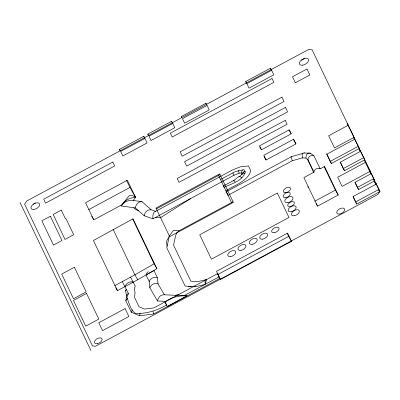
<?xml version="1.0" encoding="UTF-8"?>
<svg xmlns="http://www.w3.org/2000/svg" width="400" height="400" viewBox="0 0 400 400"><rect width="100%" height="100%" fill="white"/><g stroke="black" fill="none" stroke-linecap="round" stroke-linejoin="round"><path stroke-width="0.6" d="M130.545 277.17L135.315 286.24L134.325 288.35L135.045 292.82L134.505 297.3L139.04 306.765L144.56 309.075L153.905 307.875L217.615 273.625L217.415 273.38L219.885 278.37L153.68 313.965L139.67 315.765L140.05 313.05M139.67 315.765L131.325 312.275L125.865 300.875L126.47 295.89L125.62 290.64L126.31 289.42M204.95 280.335L205.315 284.425L194.985 286.8L185.115 286.025L166.765 247.71L169.42 235.835L166.48 241.46L167.075 246.32M186.95 295.9C179.695 295.415 171.86 296.96 165.975 301.385L157.5 300.985L157.915 299.265L159.34 296.9A6.415 4.955 -63.9 0 1 161.43 295.26L163.7 294.73L186.95 295.9L167.265 306.48L165.45 302.985M242.335 170.025L241.335 172.94L239.055 173.195L233.91 175.285L152.965 218.8L144.14 215.74L135.355 207.945C135.785 204.68 138.42 201.21 142.03 201.66L151.185 209.785L155.62 211.32L232.395 170.045L240.22 166.87L248.485 165.96L250.715 170.62C248.54 180.875 233.66 185.68 225.9 190.825M205.8 279.4L206.49 279.605L205.365 284.21L219.135 276.805L216.505 271.31L287.545 233.12L291.475 241.33L220.435 279.52L218.485 276.07M131.325 312.275L132.33 309.825M144.14 215.74C144.67 212.425 147.6 209.205 151.185 209.785M224.025 187.21L223.43 185.84L233.75 180.55L239.23 176.29L240.025 176.425L241.865 177.96M157.5 300.985L149.855 287.815L149.225 281.595L146.04 274.945L147.06 272.785L148.31 271.6M149.855 287.815L150.435 286.395L152.205 284.615A5.71 4.69 -17.6 0 1 156.42 283.515L158.045 283.875L164.41 294.83M149.225 281.595L149.81 280.19L151.585 278.445A5.685 4.655 -15.4 0 1 155.8 277.4L157.43 277.78L158.045 283.875M125.865 300.875L126.14 300.16A6 4.85 -8.2 0 1 127.71 298.29M125.62 290.64L126.34 289.11M239.03 176.7C241.74 175.595 242.3 171.89 245.37 171.47M241.815 174.375L243.225 173.335L244.98 173.555M135.355 207.945L121.13 205.93L124.215 202.655A10.57 8.64 -14 0 1 128.465 200.715L132.03 200.33L142.03 201.66M121.13 205.93L128.6 196.425C130.23 193.775 133.8 196.105 135.585 197.415L133.23 200.415M233.045 201.765L179.03 230.805L176.71 232.865L175.715 235.38L173.55 245.075L190.835 281.17L197.455 281.685L206.49 279.605M244.67 171.18L242.84 172.84L242.01 174.34L241.335 172.94M190.675 198.525L160.56 217.685L155.1 217.65M132.655 218.945L154.115 263.755L134.91 274.825L114.65 285.715M137.695 279.755L156.905 268.68L133.03 218.835L93.42 240.5L117.435 290.645L137.695 279.755L134.91 274.825L113.055 229.19M120.22 150.865L119.5 149.36L143.735 136.33L144.625 137.905M148.6 135.71L147.83 134.1L171.55 121.345L172.44 122.92M246.655 83.53L245.695 81.525L270.445 68.22L271.335 69.795M181.745 117.57L181.265 116.565L205.885 103.33L206.48 104.38M88.695 209.635L129.95 187.455L126.505 180.26M93.785 219.89L122.145 204.64A13.67 11.3 -25.6 0 1 135.585 197.415L127.37 180.255L85.565 202.73L93.785 219.89L91.705 216.22M261.45 149.83L291.195 133.835L289.285 129.84L259.535 145.835L261.45 149.83L259.775 146.87M156.34 208.87L220.05 174.62M220.5 179.555L235.41 171.54L243.98 169.62L245.255 172.285C242.25 181.125 231.785 183.635 224.2 187.275M266.065 160.005L295.94 143.94L293.675 139.205L263.795 155.27L266.065 160.005L264.11 156.555M316.165 203.68L317.555 206.14L338.2 195.045L324.53 166.495L320.17 168.84L313.96 155.865L310.475 153.275L304.42 152.97L291.83 156.505L226.325 191.72L226.145 191.43M317.555 206.14L303.885 177.595L313.97 172.175L308 159.705L305.82 158.085L302.34 157.91L292.37 160.71L228.04 195.295L226.235 191.83M169.375 235.995L155.965 208.085L219.675 173.835L233.36 202.41L169.65 236.66L169.385 235.945L173.475 230.305L179.03 230.805M354.045 137.375L334.47 147.9L328.66 135.77L348.235 125.25L347.05 123.15L354.045 137.375L312.135 49.865L308.64 49.455L26.92 200.91L24.58 204.13L92.48 345.905L95.57 346.22L378.04 194.365L379.53 191.83L378.345 189.735M354.89 139.145L326.925 154.18L331.39 163.5L359.355 148.465L353.705 137.05L359.355 148.465M331.39 163.5L330.2 161.4L358.165 146.37M360.67 151.215L340.37 162.13L344.48 170.71L364.78 159.795L359.485 149.12L364.78 159.795M344.48 170.71L343.29 168.615L363.595 157.7M146.04 274.945L154.02 270.655M365.875 162.085L337.715 177.225L342.105 186.4L370.27 171.255L364.69 159.99L368.05 167M314.77 201.215L335.415 190.115L324.155 166.605M354.94 182.45L358.53 189.56L374.835 180.795L371.365 173.55L370.18 171.45L369.71 171.705L370.895 173.8L364.31 160.05M371.365 173.55L355.06 182.315L358.53 189.56M357.345 187.465L373.65 178.7L370.18 171.45M355.88 202.495L356.77 204.065L380 191.58L376.385 184.035L375.2 181.935L374.73 182.19L375.92 184.285L373.18 178.95M376.385 184.035L353.155 196.525L356.77 204.065M217.65 274.59L288.685 236.4L287.115 233.115M375.2 181.935L378.815 189.48L355.585 201.97L353.005 196.58M183.89 295.755L204.705 284.565M308.85 153.015L308.275 153.215A4.045 2.96 -72.6 0 0 306.355 155.2L305.82 158.085M175.36 295.35L178.955 294.405M191.315 286.515L190.15 286.81L188.405 286.285M155.62 211.32C152.435 211.97 152.825 216.32 152.965 218.8M309.425 152.96L310.475 153.275M138.625 210.845L134.295 208.605L133.88 207.735M304.045 152.75L304.42 152.97M291.59 156.245L291.83 156.505M235.15 181.95L233.745 180.295L233.75 180.55M370.27 171.255L368.565 168.08M373.65 178.7L374.835 180.795M378.815 189.48L380 191.58M335.415 190.115L338.2 195.045M288.965 129.895L291.195 133.835M293.155 139.01L295.94 143.94M245.695 81.525L246.585 83.1M288.685 236.4L291.475 241.33M181.265 116.565L181.86 117.615M147.83 134.1L148.72 135.675M119.5 149.36L120.39 150.93M129.95 187.455L135.29 196.89M154.115 263.755L156.905 268.68M122.315 281.595L128.525 293.68L126.805 297.295C129.175 302.8 130.035 309.37 135.17 313.235C146.235 314.205 157.03 310.355 166.585 305.06L165.06 301.875M115.765 287.69L117.435 290.645M353.575 137.63L354.42 139.4M358.885 148.715L360.2 151.47M340.21 162.18L343.29 168.615M326.525 153.725L330.2 161.4M270.445 68.22L271.165 69.725M307.45 159.3L313.69 172.325M307.8 186.66L308.335 187.78M205.885 103.33L206.605 104.835M218.53 175.435L231.53 202.58M171.55 121.345L172.065 122.42M219.885 278.37L220.435 279.52M143.735 136.33L144.455 137.835M153.905 270.41L157.43 277.78M20 202.405L90.945 350.545M165.02 302.09L165.205 302.49M233.91 175.285L232.84 172.785M292.37 160.71L291.57 158.65A3.95 0.73 67.8 0 1 291.12 156.54M153.68 313.965L153.03 311.385M302.34 157.91L302.115 154.99A4.005 1.95 82.7 0 1 302.975 152.95M239.055 173.195L238.625 170.435M194.88 285.955L194.985 286.8M125.1 286.525A5.855 4.84 -25.6 0 1 133.33 282.1M126.47 295.89A5.89 4.655 -0.8 0 1 128.29 293.46M313.97 172.175A3.825 3.165 -25.6 0 1 316.12 168.83A3.825 3.165 -25.6 0 1 320.17 168.84M308.01 159.705A3.87 3.185 -39.9 0 1 310.03 156.11A3.87 3.185 -39.9 0 1 313.955 155.875M304.685 58.125A5.1 2.865 -29.5 0 1 301.405 60.215M35.42 202.9A4.805 2.7 -29.5 0 1 33.33 204.235M144.92 138.425L120.685 151.455L122.845 155.97L147.08 142.94L144.92 138.425M172.74 123.445L149.015 136.195L151.07 140.485L174.79 127.735L172.74 123.445M271.63 70.32L246.88 83.625L249.04 88.135L273.79 74.83L271.63 70.32M207.075 105.425L182.455 118.66L184.615 123.175L209.235 109.94L207.075 105.425M112.805 162.045L43.69 199.2L45.57 203.12L114.685 165.965L112.805 162.045M272.025 78.505L170.34 133.17L172.18 137.02L273.87 82.35L272.025 78.505M306.98 68.995L292.49 76.785L295.36 82.775L309.845 74.985L306.98 68.995M61.27 210.115L53.19 214.46L64.98 239.41L73.7 234.72L65.96 218.565L65.45 218.84L61.27 210.115M50.34 216.27L41.875 220.82L53.5 245.09L61.965 240.54L50.34 216.27M281.945 97.115L180.13 151.855L182.22 156.215L284.035 101.48L281.945 97.115M285.48 107.425L184.565 161.68L186.69 166.12L287.605 111.865L285.48 107.425M285.27 120.38L177.175 178.495L179.015 182.34L287.11 124.225L285.27 120.38M74.39 267.265L61.695 274.09L73.49 298.72L86.185 291.895L74.39 267.265M86.53 293.43L73.45 300.46L85.74 326.125L98.82 319.095L86.53 293.43M277.31 193.07L199.73 234.775L211.42 259.18L289 217.475L277.31 193.07M125.075 308.59L98.79 322.72L102.58 330.635L128.865 316.505L125.075 308.59M294.36 215.73A4.37 2.455 -29.5 0 0 299.21 210.705A4.37 2.455 -29.5 0 0 292.52 211.885A4.37 2.455 -29.5 0 0 294.36 215.73M291.14 211.76A4.37 2.455 -29.5 0 0 295.99 206.735A4.37 2.455 -29.5 0 0 289.3 207.915A4.37 2.455 -29.5 0 0 291.14 211.76M290.135 206.64A3.64 2.045 -29.5 0 0 294.285 202.49A3.64 2.045 -29.5 0 0 288.75 203.36A3.64 2.045 -29.5 0 0 290.135 206.64M287.86 202.7A4.515 2.54 -29.5 0 0 292.87 197.51A4.515 2.54 -29.5 0 0 285.955 198.73A4.515 2.54 -29.5 0 0 287.86 202.7M285.79 197.71A3.935 2.21 -29.5 0 0 290.155 193.19A3.935 2.21 -29.5 0 0 284.135 194.25A3.935 2.21 -29.5 0 0 285.79 197.71M285.3 192.72A3.935 2.21 -29.5 0 0 290.5 188.59A3.935 2.21 -29.5 0 0 284.94 188.66A3.935 2.21 -29.5 0 0 285.3 192.72M274.44 232.67A4.08 2.29 -29.5 0 0 278.965 227.98A4.08 2.29 -29.5 0 0 272.725 229.08A4.08 2.29 -29.5 0 0 274.44 232.67M262.675 239.155A4.37 2.455 -29.5 0 0 267.525 234.13A4.37 2.455 -29.5 0 0 260.835 235.31A4.37 2.455 -29.5 0 0 262.675 239.155M252.26 244.295A4.37 2.455 -29.5 0 0 257.11 239.27A4.37 2.455 -29.5 0 0 250.42 240.455A4.37 2.455 -29.5 0 0 252.26 244.295M240.94 250.38A4.37 2.455 -29.5 0 0 245.79 245.36A4.37 2.455 -29.5 0 0 239.1 246.54A4.37 2.455 -29.5 0 0 240.94 250.38M230.765 256.555A4.37 2.455 -29.5 0 0 235.615 251.535A4.37 2.455 -29.5 0 0 228.925 252.715A4.37 2.455 -29.5 0 0 230.765 256.555M97.3 343.67A4.225 2.375 -29.5 0 0 102.04 338.83A4.225 2.375 -29.5 0 0 95.59 339.915A4.225 2.375 -29.5 0 0 97.3 343.67M33.685 209.465A4.805 2.7 -29.5 0 0 39.66 204.19A4.805 2.7 -29.5 0 0 32.595 204.775A4.805 2.7 -29.5 0 0 33.685 209.465M302.81 65.155A5.1 2.865 -29.5 0 0 308.465 59.295A5.1 2.865 -29.5 0 0 300.66 60.67A5.1 2.865 -29.5 0 0 302.81 65.155M339.705 214.025A4.37 2.455 -29.5 0 0 344.555 209.005A4.37 2.455 -29.5 0 0 337.865 210.185A4.37 2.455 -29.5 0 0 339.705 214.025"/></g></svg>
